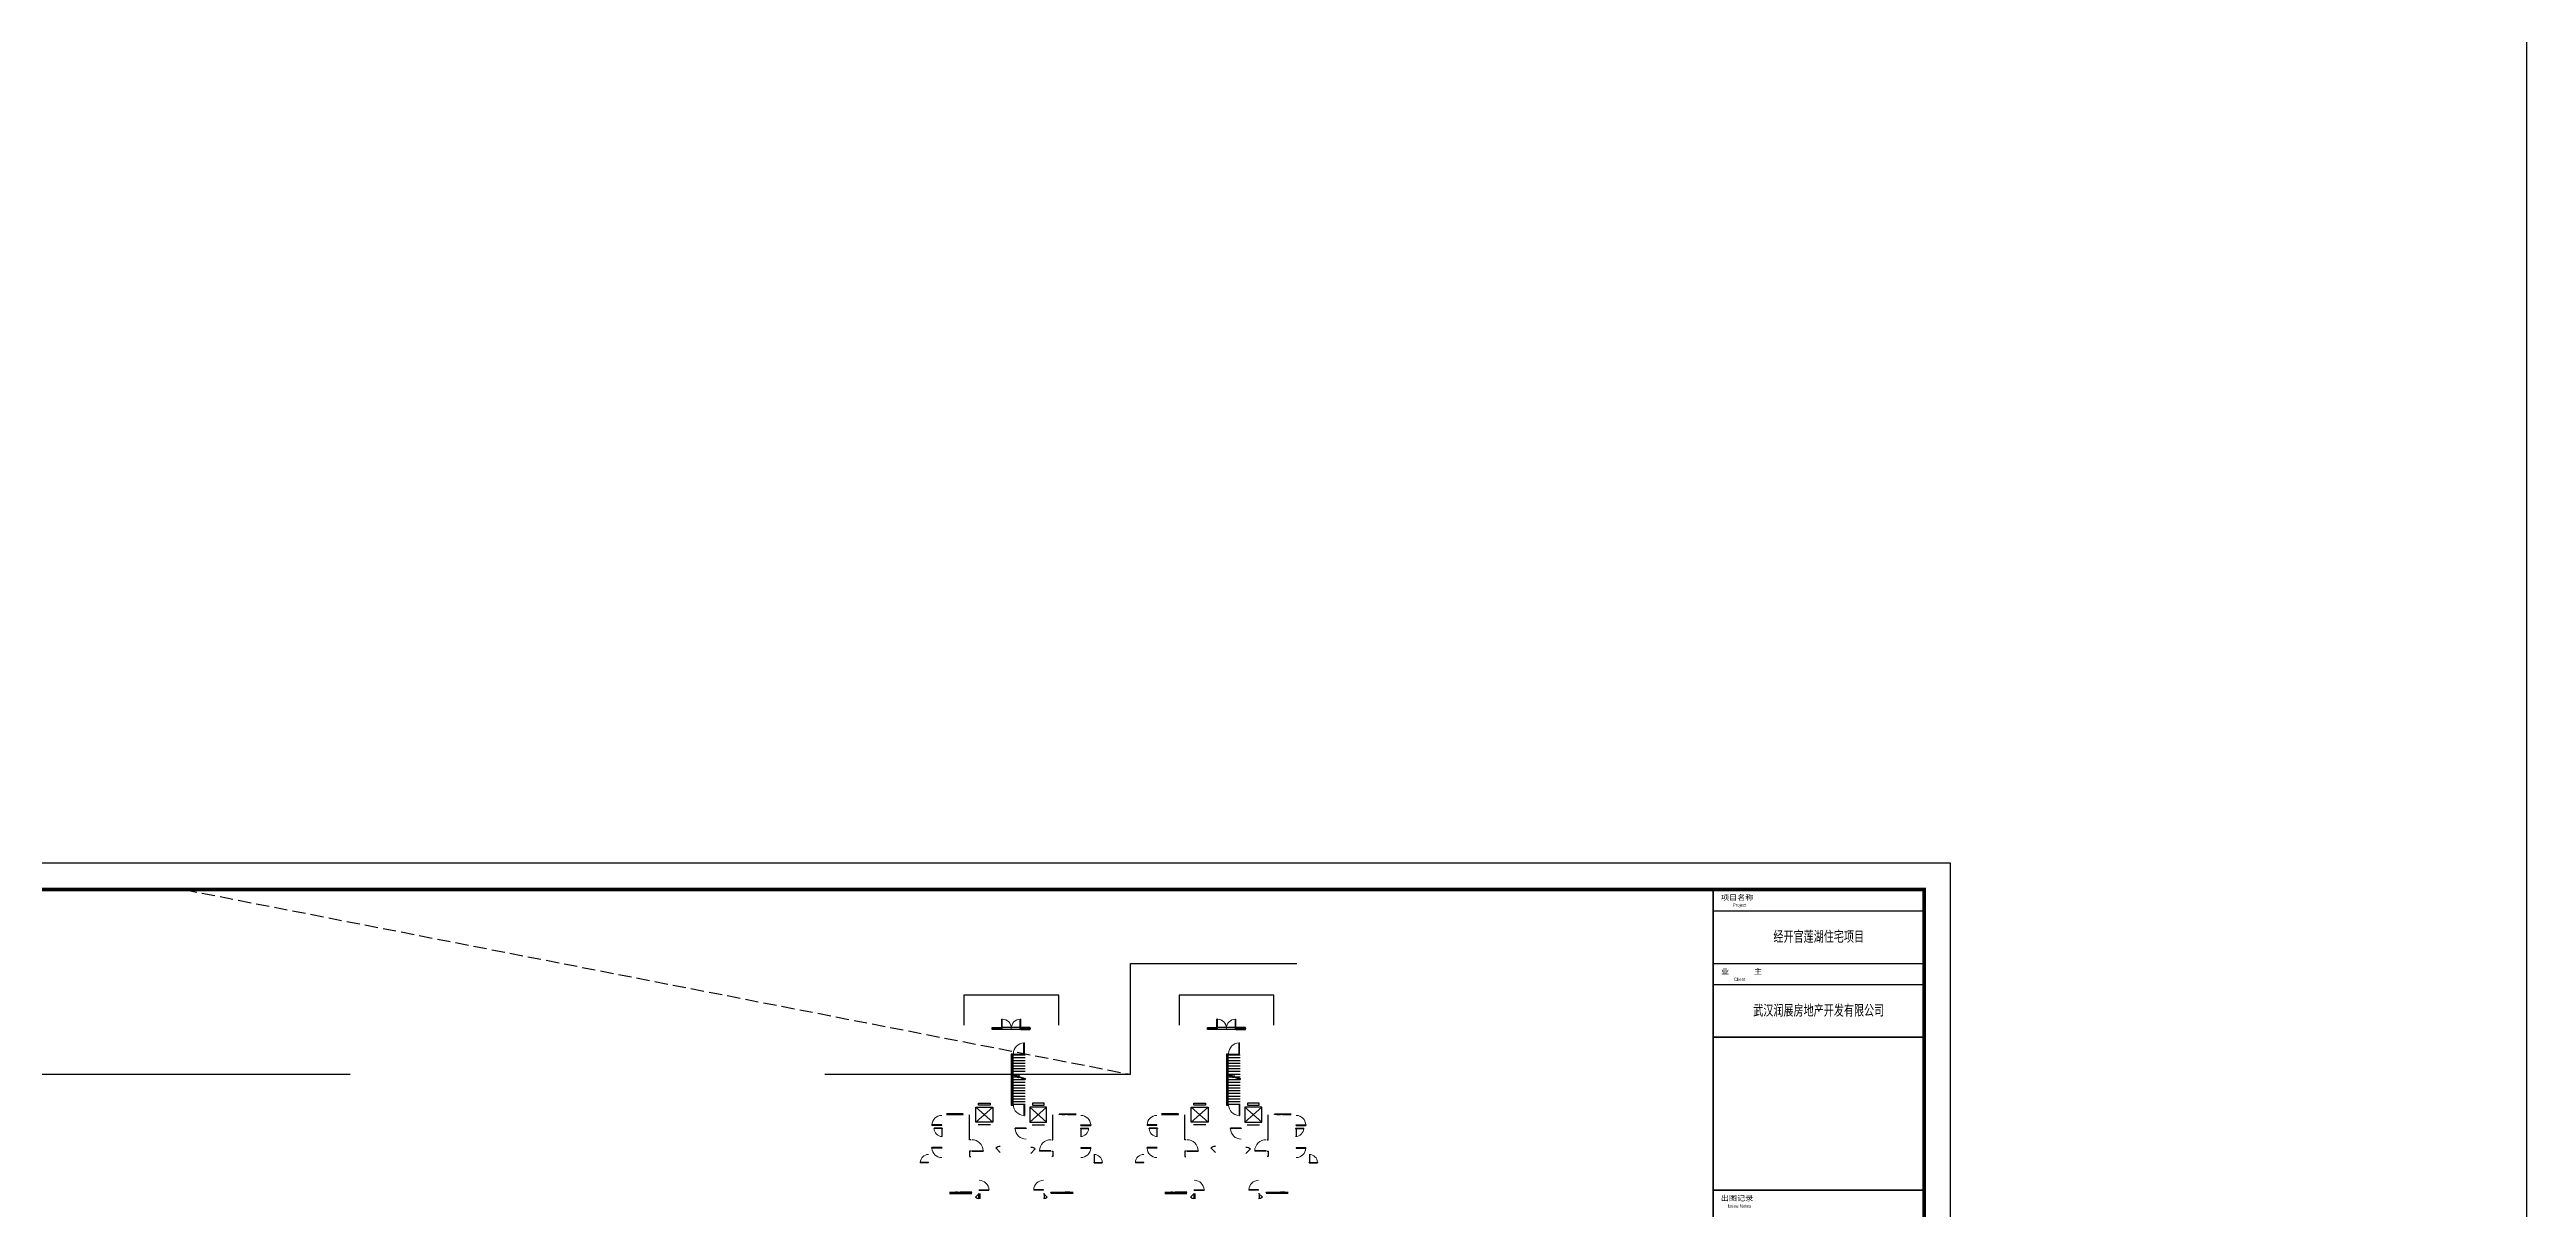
# Model space of a CAD drawing. Extents: x -624355 to 2378000, y 0 to 1700000.
# Drawn here: x 402645 to 449616, y 702763 to 724755 of the extents above; entities that cross this region are included whole.
import ezdxf
from ezdxf.enums import TextEntityAlignment as Align

# ---------------------------------------------------------------- set-up
doc = ezdxf.new("R2010")
doc.units = 0
doc.header["$LTSCALE"] = 1000
doc.header["$MEASUREMENT"] = 0
doc.linetypes.add('DASH', pattern=[0.35, 0.25, -0.1])
doc.layers.get('0').update_dxf_attribs({"linetype": 'CONTINUOUS'})
for name, color, linetype in [('AE-DOOR-INSD', 61, 'CONTINUOUS'), ('AE-ELEV-4', 251, 'CONTINUOUS'), ('AE-HDWR', 8, 'CONTINUOUS'), ('C-SHET-SHET', 144, 'CONTINUOUS'), ('C-XREF-INT', 7, 'CONTINUOUS')]:
    doc.layers.add(name, color=color, linetype=linetype)
doc.layers.add('内框', color=8, linetype='CONTINUOUS', plot=False)
doc.layers.get('C-XREF-INT').off()
doc.styles.get("Standard").update_dxf_attribs({"font": '', "width": 0.7})
doc.styles.add('STYLEP4', font='GOTHIC.TTF')
doc.styles.add('TH-STYLE1', font='', dxfattribs={"width": 0.7})
doc.styles.add('TH-STYLE2', font='', dxfattribs={"width": 0.7})
doc.styles.add('TuKuang', font='', dxfattribs={"width": 1.1})
doc.styles.add('黑体', font='simhei.ttf')
doc.styles.get('Standard').set_extended_font_data('SimSun')
doc.styles.get('TH-STYLE1').set_extended_font_data('SimSun')
doc.styles.get('TH-STYLE2').set_extended_font_data('SimSun')
doc.styles.get('TuKuang').set_extended_font_data('SimSun')

# ---------------------------------------------------------------- blocks, each defined once
blk = doc.blocks.new('THAPE_A1L2_inner')
blk.add_line((1251, 527), (1251, 555))
at = {"layer": '内框'}
blk.add_lwpolyline([(0, 0), (1261, 0), (1261, 594), (0, 594)], close=True, dxfattribs=at)
at = {"layer": '内框', "const_width": 1.4}
blk.add_lwpolyline([(25, 584), (25, 10), (1251, 10), (1251, 584)], close=True, dxfattribs=at)
at = {"layer": '内框', "const_width": 0.5}
blk.add_lwpolyline([(1171, 584), (1171, 10)], dxfattribs=at)
at = {"layer": '内框', "style": '黑体', "width": 0.8}
blk.add_attdef('内框名称', (58.89, 599.29), '', height=8, dxfattribs=at)
blk = doc.blocks.new('201311_THAPE_A1L2')
for p, q in [((1171, 576), (1251, 576)), ((1251, 527), (1251, 555)), ((1171, 548), (1251, 548))]:
    blk.add_line(p, q)
for points in [[(0, 0), (1261, 0), (1261, 594), (0, 594)], [(1251, 528), (1171, 528), (1171, 584), (1251, 584)], [(1171, 584), (1171, 556), (1251, 556), (1251, 584)], [(1251, 470), (1171, 470), (1171, 528), (1251, 528)], [(1251, 422), (1171, 422), (1171, 470), (1251, 470)]]:
    blk.add_lwpolyline(points, close=True)
at = {"const_width": 1.4}
blk.add_lwpolyline([(25, 584), (25, 10), (1251, 10), (1251, 584)], close=True, dxfattribs=at)
at = {"const_width": 0.5}
blk.add_lwpolyline([(1171, 584), (1171, 10)], dxfattribs=at)
for p in [(1211, 566), (1211, 538)]:
    blk.add_point(p)
at = {"style": 'TuKuang', "width": 1.1}
for s, p in [('项目名称', (1173.94, 579.98)), ('业      主', (1173.95, 551.95)), ('出图记录', (1173.84, 465.99))]:
    blk.add_text(s, height=2, dxfattribs=at).set_placement(p)
at = {"style": 'STYLEP4'}
for s, p in [('Project', (1181, 578)), ('Client', (1181, 550)), ('Issue Notes', (1181, 464))]:
    blk.add_text(s, height=1.2, dxfattribs=at).set_placement(p, align=Align.MIDDLE)
blk.add_attdef('作废标记', text='', height=400).set_placement((658, 330.5), align=Align.MIDDLE_CENTER)
blk = doc.blocks.new('$DORLIB2D$00000127')
at = {"color": 0}
for points in [[(-0.53, 0.79), (-0.53, 0.69)], [(-0.03, 0.79), (-0.53, 0.79)], [(-0.03, 0.69), (-0.53, 0.69)], [(0.5, 0.5), (-0.5, 0.5)], [(-0.03, 0.79), (-0.03, 0.69)], [(0.53, 0.79), (0.03, 0.79)], [(0.03, 0.79), (0.03, 0.69)], [(0.53, 0.69), (0.03, 0.69)], [(0.53, 0.79), (0.53, 0.69)]]:
    blk.add_lwpolyline(points, dxfattribs=at)
blk = doc.blocks.new('保温示意图门')
at = {"layer": 'AE-DOOR-INSD', "color": 8, "extrusion": (0, 0, -1)}
for p, q in [((2574, 7198), (2574, 7150)), ((3500, 7198), (2574, 7198)), ((3500, 7150), (2574, 7150)), ((3500, 7150), (3500, 7198)), ((16700, 7150), (16700, 7198)), ((16700, 7198), (17626, 7198)), ((16700, 7150), (17626, 7150)), ((17626, 7198), (17626, 7150)), ((22974, 7198), (22974, 7150)), ((23900, 7198), (22974, 7198)), ((23900, 7150), (22974, 7150)), ((23900, 7150), (23900, 7198)), ((37100, 7150), (37100, 7198)), ((37100, 7198), (38026, 7198)), ((37100, 7150), (38026, 7150)), ((38026, 7198), (38026, 7150)), ((2574, 5003), (2574, 5050)), ((3500, 5050), (2574, 5050)), ((3500, 5003), (2574, 5003)), ((2770, 6860), (2770, 6900)), ((3550, 6900), (2770, 6900)), ((3550, 6860), (2770, 6860)), ((3500, 5050), (3500, 5003)), ((3550, 6900), (3550, 6860)), ((6350, 4700), (6350, 4755)), ((6350, 4755), (7422, 4755)), ((6350, 4700), (7422, 4700)), ((7422, 4755), (7422, 4700)), ((9057, 4597), (8633, 5022)), ((11950, 4500), (12374, 4924)), ((12777, 4755), (12777, 4700)), ((13850, 4755), (12777, 4755)), ((13850, 4700), (12777, 4700)), ((13850, 4700), (13850, 4755)), ((16650, 6900), (16650, 6860)), ((16650, 6900), (17430, 6900)), ((16650, 6860), (17430, 6860)), ((16700, 5050), (16700, 5003)), ((16700, 5050), (17626, 5050)), ((16700, 5003), (17626, 5003)), ((17430, 6860), (17430, 6900)), ((17626, 5003), (17626, 5050)), ((22974, 5003), (22974, 5050)), ((23900, 5050), (22974, 5050)), ((23900, 5003), (22974, 5003)), ((23170, 6860), (23170, 6900)), ((23950, 6900), (23170, 6900)), ((23950, 6860), (23170, 6860)), ((23900, 5050), (23900, 5003)), ((23950, 6900), (23950, 6860)), ((26750, 4700), (26750, 4755)), ((26750, 4755), (27822, 4755)), ((26750, 4700), (27822, 4700)), ((27822, 4755), (27822, 4700)), ((29457, 4597), (29033, 5022)), ((32350, 4500), (32774, 4924)), ((33177, 4755), (33177, 4700)), ((34250, 4755), (33177, 4755)), ((34250, 4700), (33177, 4700)), ((34250, 4700), (34250, 4755)), ((37050, 6900), (37050, 6860)), ((37050, 6900), (37830, 6900)), ((37050, 6860), (37830, 6860)), ((37100, 5050), (37100, 5003)), ((37100, 5050), (38026, 5050)), ((37100, 5003), (38026, 5003)), ((37830, 6860), (37830, 6900)), ((38026, 5003), (38026, 5050)), ((1470, 3640), (1470, 3600)), ((2250, 3640), (1470, 3640)), ((2250, 3600), (1470, 3600)), ((2250, 3600), (2250, 3640)), ((17950, 3600), (17950, 3640)), ((17950, 3640), (18730, 3640)), ((17950, 3600), (18730, 3600)), ((18730, 3640), (18730, 3600)), ((21870, 3640), (21870, 3600)), ((22650, 3640), (21870, 3640)), ((22650, 3600), (21870, 3600)), ((22650, 3600), (22650, 3640)), ((38350, 3600), (38350, 3640)), ((38350, 3640), (39130, 3640)), ((38350, 3600), (39130, 3600)), ((39130, 3640), (39130, 3600)), ((7050, 700), (6696, 346)), ((7050, 1000), (7050, 1048)), ((7050, 1048), (7976, 1048)), ((7050, 1000), (7976, 1000)), ((7976, 1048), (7976, 1000)), ((12224, 1048), (12224, 1000)), ((13150, 1048), (12224, 1048)), ((13150, 1000), (12224, 1000)), ((13150, 1000), (13150, 1048)), ((13150, 700), (13504, 346)), ((27450, 700), (27096, 346)), ((27450, 1000), (27450, 1048)), ((27450, 1048), (28376, 1048)), ((27450, 1000), (28376, 1000)), ((28376, 1048), (28376, 1000)), ((32624, 1048), (32624, 1000)), ((33550, 1048), (32624, 1048)), ((33550, 1000), (32624, 1000)), ((33550, 1000), (33550, 1048)), ((33550, 700), (33904, 346))]:
    blk.add_line(p, q, dxfattribs=at)
at = {"layer": 'AE-DOOR-INSD', "color": 8}
for p, q in [((5550, 8250), (3950, 8250)), ((6150, 5800), (6150, 8150)), ((6750, 7470), (6750, 8870)), ((6750, 8870), (8350, 8870)), ((8350, 8870), (6750, 7470)), ((8350, 7470), (6750, 8870)), ((8350, 7470), (6750, 7470)), ((7000, 9070), (7000, 9270)), ((7000, 9270), (8100, 9270)), ((8100, 9070), (7000, 9070)), ((8100, 9270), (8100, 9070)), ((8350, 8870), (8350, 7470)), ((11850, 8870), (11850, 7470)), ((13450, 8870), (11850, 8870)), ((11850, 8870), (13450, 7470)), ((11850, 7470), (13450, 8870)), ((11850, 7470), (13450, 7470)), ((12100, 9270), (12100, 9070)), ((13200, 9270), (12100, 9270)), ((12100, 9070), (13200, 9070)), ((13200, 9070), (13200, 9270)), ((13450, 7470), (13450, 8870)), ((14050, 5800), (14050, 8150)), ((14650, 8250), (16250, 8250)), ((25950, 8250), (24350, 8250)), ((26550, 5800), (26550, 8150)), ((27150, 7470), (27150, 8870)), ((27150, 8870), (28750, 8870)), ((28750, 8870), (27150, 7470)), ((28750, 7470), (27150, 8870)), ((28750, 7470), (27150, 7470)), ((27400, 9070), (27400, 9270)), ((27400, 9270), (28500, 9270)), ((28500, 9070), (27400, 9070)), ((28500, 9270), (28500, 9070)), ((28750, 8870), (28750, 7470)), ((32250, 8870), (32250, 7470)), ((33850, 8870), (32250, 8870)), ((32250, 8870), (33850, 7470)), ((32250, 7470), (33850, 8870)), ((32250, 7470), (33850, 7470)), ((32500, 9270), (32500, 9070)), ((33600, 9270), (32500, 9270)), ((32500, 9070), (33600, 9070)), ((33600, 9070), (33600, 9270)), ((33850, 7470), (33850, 8870)), ((34450, 5800), (34450, 8150)), ((35050, 8250), (36650, 8250)), ((3500, 6900), (3500, 6100)), ((6250, 5800), (6150, 5800)), ((6250, 4700), (6150, 4700)), ((6150, 4700), (6150, 4200)), ((10476, 6848), (10476, 6900)), ((11500, 6900), (10476, 6900)), ((11500, 6848), (10476, 6848)), ((11500, 6900), (11500, 6848)), ((13950, 5800), (14050, 5800)), ((13950, 4700), (14050, 4700)), ((14050, 4700), (14050, 4200)), ((16700, 6900), (16700, 6100)), ((23900, 6900), (23900, 6100)), ((26650, 5800), (26550, 5800)), ((26650, 4700), (26550, 4700)), ((26550, 4700), (26550, 4200)), ((30876, 6848), (30876, 6900)), ((31900, 6900), (30876, 6900)), ((31900, 6848), (30876, 6848)), ((31900, 6900), (31900, 6848)), ((34350, 5800), (34450, 5800)), ((34350, 4700), (34450, 4700)), ((34450, 4700), (34450, 4200)), ((37100, 6900), (37100, 6100)), ((6150, 4200), (6250, 4200)), ((14050, 4200), (13950, 4200)), ((18000, 3600), (18000, 4400)), ((26550, 4200), (26650, 4200)), ((34450, 4200), (34350, 4200)), ((38400, 3600), (38400, 4400)), ((4250, 700), (6350, 700)), ((7000, 700), (7000, 200)), ((7100, 700), (7100, 200)), ((13200, 700), (13200, 200)), ((15950, 700), (13850, 700)), ((24650, 700), (26750, 700)), ((27400, 700), (27400, 200)), ((27500, 700), (27500, 200)), ((33600, 700), (33600, 200)), ((36350, 700), (34250, 700))]:
    blk.add_line(p, q, dxfattribs=at)
at = {"layer": 'AE-DOOR-INSD', "color": 8, "linetype": 'Continuous'}
for p, q in [((3950, 8188), (3950, 8200)), ((3950, 8200), (4781, 8200)), ((4781, 8188), (3950, 8188)), ((4190, 8213), (4510, 8213)), ((4379, 8220), (4379, 8213)), ((4510, 8213), (4379, 8220)), ((4712, 8213), (4712, 8200)), ((5550, 8213), (4712, 8213)), ((4712, 8200), (5550, 8200)), ((4781, 8200), (4781, 8188)), ((4990, 8188), (5121, 8180)), ((5310, 8188), (4990, 8188)), ((5121, 8180), (5121, 8188)), ((5550, 8200), (5550, 8213)), ((14650, 8200), (14650, 8213)), ((14650, 8213), (15488, 8213)), ((15488, 8200), (14650, 8200)), ((14890, 8188), (15210, 8188)), ((15079, 8180), (15079, 8188)), ((15210, 8188), (15079, 8180)), ((15419, 8200), (15419, 8188)), ((16250, 8200), (15419, 8200)), ((15419, 8188), (16250, 8188)), ((15488, 8213), (15488, 8200)), ((15690, 8213), (15821, 8220)), ((16010, 8213), (15690, 8213)), ((15821, 8220), (15821, 8213)), ((16250, 8188), (16250, 8200)), ((24350, 8188), (24350, 8200)), ((24350, 8200), (25181, 8200)), ((25181, 8188), (24350, 8188)), ((24590, 8213), (24910, 8213)), ((24779, 8220), (24779, 8213)), ((24910, 8213), (24779, 8220)), ((25112, 8213), (25112, 8200)), ((25950, 8213), (25112, 8213)), ((25112, 8200), (25950, 8200)), ((25181, 8200), (25181, 8188)), ((25390, 8188), (25521, 8180)), ((25710, 8188), (25390, 8188)), ((25521, 8180), (25521, 8188)), ((25950, 8200), (25950, 8213)), ((35050, 8200), (35050, 8213)), ((35050, 8213), (35888, 8213)), ((35888, 8200), (35050, 8200)), ((35290, 8188), (35610, 8188)), ((35479, 8180), (35479, 8188)), ((35610, 8188), (35479, 8180)), ((35819, 8200), (35819, 8188)), ((36650, 8200), (35819, 8200)), ((35819, 8188), (36650, 8188)), ((35888, 8213), (35888, 8200)), ((36090, 8213), (36221, 8220)), ((36410, 8213), (36090, 8213)), ((36221, 8220), (36221, 8213)), ((36650, 8188), (36650, 8200)), ((4250, 787), (4250, 800)), ((4250, 800), (5340, 800)), ((5340, 787), (4250, 787)), ((4565, 812), (4985, 812)), ((4813, 820), (4813, 812)), ((4985, 812), (4813, 820)), ((5250, 812), (5250, 800)), ((6350, 812), (5250, 812)), ((5250, 800), (6350, 800)), ((5340, 800), (5340, 787)), ((5615, 787), (5787, 780)), ((6035, 787), (5615, 787)), ((5787, 780), (5787, 787)), ((6350, 800), (6350, 812)), ((13850, 800), (13850, 812)), ((13850, 812), (14950, 812)), ((14950, 800), (13850, 800)), ((14165, 787), (14585, 787)), ((14413, 780), (14413, 787)), ((14585, 787), (14413, 780)), ((14860, 800), (14860, 787)), ((15950, 800), (14860, 800)), ((14860, 787), (15950, 787)), ((14950, 812), (14950, 800)), ((15215, 812), (15387, 820)), ((15635, 812), (15215, 812)), ((15387, 820), (15387, 812)), ((15950, 787), (15950, 800)), ((24650, 787), (24650, 800)), ((24650, 800), (25740, 800)), ((25740, 787), (24650, 787)), ((24965, 812), (25385, 812)), ((25213, 820), (25213, 812)), ((25385, 812), (25213, 820)), ((25650, 812), (25650, 800)), ((26750, 812), (25650, 812)), ((25650, 800), (26750, 800)), ((25740, 800), (25740, 787)), ((26015, 787), (26187, 780)), ((26435, 787), (26015, 787)), ((26187, 780), (26187, 787)), ((26750, 800), (26750, 812)), ((34250, 800), (34250, 812)), ((34250, 812), (35350, 812)), ((35350, 800), (34250, 800)), ((34565, 787), (34985, 787)), ((34813, 780), (34813, 787)), ((34985, 787), (34813, 780)), ((35260, 800), (35260, 787)), ((36350, 800), (35260, 800)), ((35260, 787), (36350, 787)), ((35350, 812), (35350, 800)), ((35615, 812), (35787, 820)), ((36035, 812), (35615, 812)), ((35787, 820), (35787, 812)), ((36350, 787), (36350, 800))]:
    blk.add_line(p, q, dxfattribs=at)
at = {"layer": 'AE-DOOR-INSD', "color": 8, "lineweight": 13, "extrusion": (0, 0, -1)}
for centre, radius, start, end in [((-3500, 7174), 926, 1.46928, 90), ((-16700, 7174), 926, 90, 178.53072), ((-23900, 7174), 926, 1.46928, 90), ((-37100, 7174), 926, 90, 178.53072), ((-3500, 5026), 926, 270, 358.53072), ((-3550, 6880), 780, 270, 358.53072), ((-6350, 4728), 1072, 90, 178.53072), ((-13850, 4728), 1072, 1.46928, 90), ((-16650, 6880), 780, 181.46928, 270), ((-16700, 5026), 926, 181.46928, 270), ((-23900, 5026), 926, 270, 358.53072), ((-23950, 6880), 780, 270, 358.53072), ((-26750, 4728), 1072, 90, 178.53072), ((-34250, 4728), 1072, 1.46928, 90), ((-37050, 6880), 780, 181.46928, 270), ((-37100, 5026), 926, 181.46928, 270), ((-2250, 3620), 780, 1.46928, 90), ((-17950, 3620), 780, 90, 178.53072), ((-22650, 3620), 780, 1.46928, 90), ((-38350, 3620), 780, 90, 178.53072), ((-7050, 1024), 926, 90, 178.53072), ((-13150, 1024), 926, 1.46928, 90), ((-27450, 1024), 926, 90, 178.53072), ((-33550, 1024), 926, 1.46928, 90)]:
    blk.add_arc(centre, radius, start, end, dxfattribs=at)
at = {"layer": 'AE-DOOR-INSD', "color": 8, "extrusion": (0, 0, -1)}
for centre, radius, start, end in [((-9057, 4597), 600, 45, 90), ((-11950, 4500), 600, 90, 135), ((-29457, 4597), 600, 45, 90), ((-32350, 4500), 600, 90, 135), ((-7050, 700), 500, 270, 315), ((-13150, 700), 500, 225, 270), ((-27450, 700), 500, 270, 315), ((-33550, 700), 500, 225, 270)]:
    blk.add_arc(centre, radius, start, end, dxfattribs=at)
at = {"layer": 'AE-DOOR-INSD', "color": 8, "lineweight": 13}
for centre in [(11500, 6874), (31900, 6874)]:
    blk.add_arc(centre, 1024, 181.46928, 270, dxfattribs=at)
at = {"layer": 'AE-DOOR-INSD', "color": 8, "yscale": 60, "zscale": 1100}
for p, xscale in [((7550, 7170), 1100), ((12650, 7170), -1100), ((27950, 7170), 1100), ((33050, 7170), -1100)]:
    blk.add_blockref('$DORLIB2D$00000127', p, dxfattribs=dict(at, xscale=xscale))
blk = doc.blocks.new('保温示意图门1F')
at = {"layer": 'AE-DOOR-INSD', "color": 8, "extrusion": (0, 0, -1)}
for p, q in [((3600, -3150), (3600, -2272)), ((3645, -2272), (3600, -2272)), ((3645, -3150), (3645, -2272)), ((5355, -3150), (5355, -2272)), ((5355, -2272), (5400, -2272)), ((5400, -3150), (5400, -2272)), ((24000, -3150), (24000, -2272)), ((24045, -2272), (24000, -2272)), ((24045, -3150), (24045, -2272)), ((25755, -3150), (25755, -2272)), ((25755, -2272), (25800, -2272)), ((25800, -3150), (25800, -2272)), ((3600, -3150), (3645, -3150)), ((5400, -3150), (5355, -3150)), ((24000, -3150), (24045, -3150)), ((25800, -3150), (25755, -3150))]:
    blk.add_line(p, q, dxfattribs=at)
at = {"layer": 'AE-DOOR-INSD', "color": 8}
for p, q in [((2700, -3120), (3600, -3120)), ((2700, -3180), (3600, -3180)), ((6300, -3120), (5400, -3120)), ((6300, -3180), (5400, -3180)), ((5698, -4526), (5750, -4526)), ((5698, -5550), (5698, -4526)), ((5750, -5550), (5750, -4526)), ((23100, -3120), (24000, -3120)), ((23100, -3180), (24000, -3180)), ((26700, -3120), (25800, -3120)), ((26700, -3180), (25800, -3180)), ((26098, -4526), (26150, -4526)), ((26098, -5550), (26098, -4526)), ((26150, -5550), (26150, -4526)), ((5750, -5550), (5698, -5550)), ((26150, -5550), (26098, -5550)), ((5750, -10390), (5698, -10390)), ((5698, -10390), (5698, -11414)), ((5698, -11414), (5750, -11414)), ((5750, -10390), (5750, -11414)), ((26150, -10390), (26098, -10390)), ((26098, -10390), (26098, -11414)), ((26098, -11414), (26150, -11414)), ((26150, -10390), (26150, -11414))]:
    blk.add_line(p, q, dxfattribs=at)
for points in [[(9000, -2850), (9000, 0), (0, 0), (0, -2850)], [(29400, -2850), (29400, 0), (20400, 0), (20400, -2850)], [(5400, -3050), (3600, -3050)], [(5400, -3250), (3600, -3250)], [(25800, -3050), (24000, -3050)], [(25800, -3250), (24000, -3250)], [(4660, -10340), (4600, -10340), (4600, -5600), (4500, -5600), (4500, -10440), (4660, -10440)], [(25060, -10340), (25000, -10340), (25000, -5600), (24900, -5600), (24900, -10440), (25060, -10440)], [(4580, -10440), (4700, -10440)], [(4600, -10340), (4700, -10340)], [(24980, -10440), (25100, -10440)], [(25000, -10340), (25100, -10340)]]:
    blk.add_lwpolyline(points, dxfattribs=at)
for points in [[(2700, -3050), (3600, -3050), (3600, -3250), (2700, -3250)], [(2760, -3120), (2700, -3120), (2700, -3180), (2760, -3180)], [(3540, -3120), (3600, -3120), (3600, -3180), (3540, -3180)], [(6300, -3050), (5400, -3050), (5400, -3250), (6300, -3250)], [(5460, -3120), (5400, -3120), (5400, -3180), (5460, -3180)], [(6240, -3120), (6300, -3120), (6300, -3180), (6240, -3180)], [(23100, -3050), (24000, -3050), (24000, -3250), (23100, -3250)], [(23160, -3120), (23100, -3120), (23100, -3180), (23160, -3180)], [(23940, -3120), (24000, -3120), (24000, -3180), (23940, -3180)], [(26700, -3050), (25800, -3050), (25800, -3250), (26700, -3250)], [(25860, -3120), (25800, -3120), (25800, -3180), (25860, -3180)], [(26640, -3120), (26700, -3120), (26700, -3180), (26640, -3180)]]:
    blk.add_lwpolyline(points, close=True, dxfattribs=at)
at = {"layer": 'AE-DOOR-INSD', "color": 8, "elevation": 0}
for points in [[(4700, -5600), (5750, -5600)], [(25100, -5600), (26150, -5600)]]:
    blk.add_lwpolyline(points, dxfattribs=at)
at = {"layer": 'AE-DOOR-INSD', "color": 8, "lineweight": 13, "extrusion": (0, 0, -1)}
for centre, start, end in [((-3622, -3150), 91.46928, 180), ((-5378, -3150), 0, 88.53072), ((-24022, -3150), 91.46928, 180), ((-25778, -3150), 0, 88.53072)]:
    blk.add_arc(centre, 878, start, end, dxfattribs=at)
at = {"layer": 'AE-DOOR-INSD', "color": 8, "lineweight": 13}
for centre, start, end in [((5724, -5550), 91.46928, 180), ((26124, -5550), 91.46928, 180), ((5724, -10390), 180, 268.53072), ((26124, -10390), 180, 268.53072)]:
    blk.add_arc(centre, 1024, start, end, dxfattribs=at)
at = {"layer": 'AE-ELEV-4', "color": 8, "elevation": 0}
for points in [[(4660, -5600), (4600, -5600), (4600, -10340), (4660, -10340)], [(25060, -5600), (25000, -5600), (25000, -10340), (25060, -10340)]]:
    blk.add_lwpolyline(points, close=True, dxfattribs=at)
for points in [[(4660, -5660), (5800, -5660)], [(4660, -5920), (5800, -5920)], [(4660, -6180), (5800, -6180)], [(4660, -6440), (5800, -6440)], [(4660, -6700), (5800, -6700)], [(4660, -6960), (5800, -6960)], [(25060, -5660), (26200, -5660)], [(25060, -5920), (26200, -5920)], [(25060, -6180), (26200, -6180)], [(25060, -6440), (26200, -6440)], [(25060, -6700), (26200, -6700)], [(25060, -6960), (26200, -6960)], [(4660, -7220), (5800, -7220)], [(4660, -7480), (5800, -7480)], [(4660, -7493), (5172, -7680), (5159, -7760), (5241, -7620), (5228, -7700), (5800, -7908), (5800, -8008), (5196, -7789), (5209, -7708), (5126, -7848), (5140, -7768), (4660, -7593)], [(4660, -7740), (5063, -7740)], [(4660, -8000), (5800, -8000)], [(4660, -8260), (5800, -8260)], [(4660, -8520), (5800, -8520)], [(4660, -8780), (5800, -8780)], [(4660, -9040), (5800, -9040)], [(4660, -9300), (5800, -9300)], [(25060, -7220), (26200, -7220)], [(25060, -7480), (26200, -7480)], [(25060, -7493), (25572, -7680), (25559, -7760), (25641, -7620), (25628, -7700), (26200, -7908), (26200, -8008), (25596, -7789), (25609, -7708), (25526, -7848), (25540, -7768), (25060, -7593)], [(25060, -7740), (25463, -7740)], [(25060, -8000), (26200, -8000)], [(25060, -8260), (26200, -8260)], [(25060, -8520), (26200, -8520)], [(25060, -8780), (26200, -8780)], [(25060, -9040), (26200, -9040)], [(25060, -9300), (26200, -9300)], [(25562, -7740), (25570, -7740)], [(25591, -7740), (25604, -7740)], [(25737, -7740), (26200, -7740)], [(4660, -9560), (5800, -9560)], [(4660, -9820), (5800, -9820)], [(4660, -10080), (5800, -10080)], [(4660, -10340), (5800, -10340)], [(25060, -9560), (26200, -9560)], [(25060, -9820), (26200, -9820)], [(25060, -10080), (26200, -10080)], [(25060, -10340), (26200, -10340)], [(25060, -10340), (26200, -10340)]]:
    blk.add_lwpolyline(points, dxfattribs=at)
for points in [[(5230, -5660, 0, 0, 0), (5230, -7234, 100, 0, 0), (5230, -7584, 0, 0, 0)], [(25630, -5660, 0, 0, 0), (25630, -7234, 100, 0, 0), (25630, -7584, 0, 0, 0)], [(5230, -10340, 0, 0, 0), (5230, -8766, 100, 0, 0), (5230, -8416, 0, 0, 0)], [(25630, -10340, 0, 0, 0), (25630, -8766, 100, 0, 0), (25630, -8416, 0, 0, 0)]]:
    blk.add_lwpolyline(points, format="xyseb", dxfattribs=at)
at = {"layer": 'C-XREF-INT'}
blk.add_blockref('保温示意图门', (-5600, -19500), dxfattribs=at)

msp = doc.modelspace()

# ---------------------------------------------------------------- linework, layer by layer
msp.add_lwpolyline([(360011, 967008), (449616, 967008), (449616, 559805), (360011, 559805)], close=True)
at = {"layer": 'AE-HDWR', "linetype": 'DASH'}
msp.add_lwpolyline([(405191, 708828), (423145, 705325)], dxfattribs=at)
at = {"layer": 'AE-HDWR'}
for points in [[(417345, 705325), (423145, 705325), (423145, 707425), (426298, 707425)], [(396945, 705325), (408345, 705325)]]:
    msp.add_lwpolyline(points, dxfattribs=at)

# ---------------------------------------------------------------- block references
at = {"layer": 'C-SHET-SHET', "xscale": 50, "yscale": 50, "zscale": 50}
msp.add_blockref('201311_THAPE_A1L2', (375645, 679628), dxfattribs=at)
at = {"layer": 'C-XREF-INT', "xscale": 0.2, "yscale": 0.2, "zscale": 0.2}
msp.add_blockref('保温示意图门1F', (419984, 706826), dxfattribs=at)
at = {"layer": '内框', "xscale": 50, "yscale": 50, "zscale": 50}
msp.add_blockref('THAPE_A1L2_inner', (375645, 679628), dxfattribs=at)

# ---------------------------------------------------------------- texts
at = {"layer": 'C-SHET-SHET', "char_height": 200, "attachment_point": 5}
for s, insert, style in [('经开官莲湖住宅项目', (436195, 707928), 'TH-STYLE2'), ('武汉润展房地产开发有限公司', (436195, 706528), 'TH-STYLE1')]:
    msp.add_mtext(s, dxfattribs=dict(at, insert=insert, style=style))

doc.saveas('drawing.dxf')
